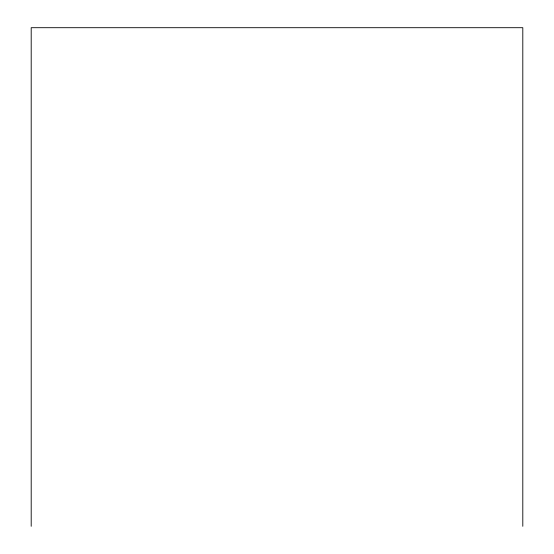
<?xml version="1.0" encoding="UTF-8"?>
<svg xmlns="http://www.w3.org/2000/svg" width="554" height="554" viewBox="0 0 554 554"><rect width="100%" height="100%" fill="white"/><g stroke="black" fill="none" stroke-linecap="round" stroke-linejoin="round"><path stroke-width="0.83" d="M522.803 526.3L522.803 27.7L31.197 27.7L31.197 526.3"/></g></svg>
